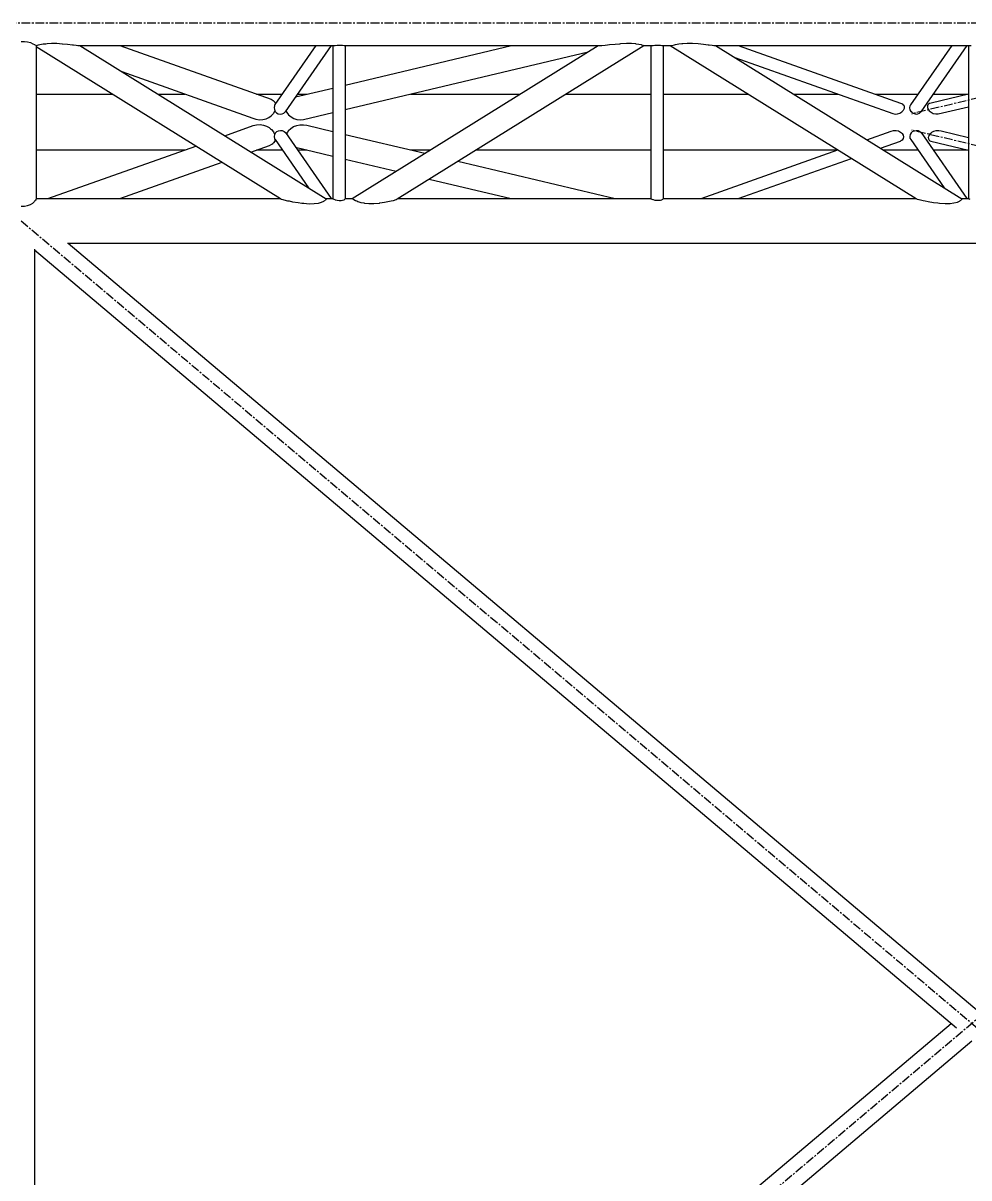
# Model space of a CAD drawing. Header units: millimetres. Extents: x 5143 to 30813, y 232 to 21408.
# Drawn here: x 25175 to 26035, y 4940 to 5990 of the extents above; entities that cross this region are included whole.
import ezdxf

# ---------------------------------------------------------------- set-up
doc = ezdxf.new("R2010")
doc.units = ezdxf.units.MM
doc.header["$LTSCALE"] = 0.25
doc.linetypes.add('CENTER', pattern=[50.8, 31.75, -6.35, 6.35, -6.35])
doc.linetypes.add('XKITLINE00', pattern=[0])

msp = doc.modelspace()

# ---------------------------------------------------------------- linework, layer by layer
at = {"color": 8, "linetype": 'CENTER'}
for p, q in [((26261.4, 5990.3), (24815.9, 5990.3)), ((26329.5, 5990.3), (25983.7, 5907.8)), ((26329.5, 5810.3), (25983.7, 5892.8)), ((26903.1, 5810.3), (25173.6, 4350.3)), ((25173.6, 5810.3), (26903.1, 4350.3))]:
    msp.add_line(p, q, dxfattribs=at)
at = {"color": 8, "linetype": 'XKITLINE00'}
for p, q in [((25173.6, 5973.5), (25176.6, 5973.6)), ((25176.6, 5973.6), (25179.5, 5973.2)), ((25179.5, 5973.2), (25182.1, 5972.5)), ((25182.1, 5972.5), (25184.2, 5971.5)), ((25184.2, 5971.5), (25184.3, 5971.5)), ((25184.3, 5971.5), (25185.9, 5970.7)), ((25185.9, 5970.7), (25186.2, 5970.4)), ((25186.2, 5970.4), (25186.9, 5970.1)), ((25186.9, 5970.1), (25187, 5970.1)), ((25187, 5970), (25188.5, 5970.3)), ((25187, 5970.1), (25187.2, 5969.1)), ((25187.2, 5969.1), (25187.3, 5969)), ((25187.3, 5969), (25187.3, 5830.1)), ((25187.3, 5968.9), (25409.5, 5830.6)), ((25188.5, 5970.3), (25189.5, 5970.4)), ((25189.5, 5970.4), (25190.7, 5970.8)), ((25190.7, 5970.8), (25193.6, 5971.3)), ((25193.6, 5971.3), (25196.2, 5971.5)), ((25196.2, 5971.5), (25197.2, 5971.7)), ((25197.2, 5971.7), (25201.3, 5972)), ((25201.3, 5972), (25206.1, 5971.9)), ((25206.1, 5971.9), (25210.9, 5971.5)), ((25210.9, 5971.5), (25211.1, 5971.5)), ((25211.1, 5971.5), (25215.9, 5971.1)), ((25215.9, 5971.1), (25220.3, 5970.6)), ((25220.3, 5970.6), (25221.2, 5970.4)), ((25221.2, 5970.4), (25223.7, 5970.2)), ((25223.7, 5970.2), (25225.8, 5969.9)), ((25225.3, 5970), (25459.3, 5970)), ((25225.5, 5970), (25225.7, 5970)), ((25225.8, 5969.9), (25226.1, 5969.9)), ((25226.1, 5969.9), (25226.7, 5970)), ((25226.9, 5970), (25451.1, 5830.4)), ((25263.3, 5970), (25401, 5921)), ((25441.7, 5970), (25404.4, 5916.2)), ((25455.6, 5970), (25413.7, 5909.6)), ((25457, 5970), (25457, 5830.6)), ((25457.5, 5970), (25458.1, 5969.9)), ((25457.9, 5970), (25458.4, 5969.9)), ((25458.1, 5969.9), (25458.9, 5969.9)), ((25458.4, 5969.9), (25459, 5969.9)), ((25458.9, 5969.9), (25459.3, 5970)), ((25459.3, 5970), (25460.9, 5970.1)), ((25460.9, 5970.1), (25462.7, 5970.2)), ((25462.7, 5970.2), (25464.5, 5970.2)), ((25464.5, 5970.2), (25466, 5970.1)), ((25466, 5970.1), (25467.3, 5970)), ((25467.3, 5970), (25467.6, 5969.9)), ((25467.4, 5970), (25701.7, 5970)), ((25467.5, 5969.9), (25467.7, 5969.9)), ((25467.6, 5969.9), (25468.1, 5969.9)), ((25467.7, 5969.9), (25467.9, 5970)), ((25468.1, 5969.9), (25468.3, 5970)), ((25468.4, 5933.9), (25619.6, 5970)), ((25468.4, 5970), (25468.4, 5830.4)), ((25474.7, 5830.6), (25698.5, 5970)), ((25515.6, 5830.3), (25739.8, 5970)), ((25699.4, 5970), (25701.1, 5969.9)), ((25700.4, 5970), (25701.3, 5969.9)), ((25701.1, 5969.9), (25701.3, 5969.9)), ((25701.3, 5969.9), (25704.6, 5970.3)), ((25704.6, 5970.3), (25706.8, 5970.4)), ((25706.8, 5970.4), (25708.8, 5970.7)), ((25708.8, 5970.7), (25713.8, 5971.2)), ((25713.8, 5971.2), (25718.1, 5971.5)), ((25718.1, 5971.5), (25718.9, 5971.6)), ((25718.9, 5971.6), (25724.1, 5971.9)), ((25724.1, 5971.9), (25728.6, 5971.9)), ((25728.6, 5971.9), (25732.3, 5971.6)), ((25732.3, 5971.6), (25732.6, 5971.5)), ((25732.6, 5971.5), (25735.4, 5971.2)), ((25735.4, 5971.2), (25737.5, 5970.7)), ((25737.5, 5970.7), (25737.9, 5970.4)), ((25737.9, 5970.4), (25739, 5970.2)), ((25739, 5970.2), (25739.6, 5969.9)), ((25739.5, 5970), (25748.4, 5970)), ((25739.6, 5969.9), (25739.8, 5970)), ((25746.1, 5970), (25746.1, 5830.6)), ((25746.5, 5970), (25747.2, 5969.9)), ((25746.9, 5970), (25747.5, 5969.9)), ((25747.2, 5969.9), (25748, 5969.9)), ((25747.5, 5969.9), (25748.1, 5969.9)), ((25748, 5969.9), (25748.4, 5970)), ((25748.4, 5970), (25750, 5970.1)), ((25750, 5970.1), (25751.8, 5970.2)), ((25751.8, 5970.2), (25753.6, 5970.2)), ((25753.6, 5970.2), (25755.1, 5970.2)), ((25755.1, 5970.2), (25756.4, 5970)), ((25756.4, 5970), (25756.7, 5969.9)), ((25756.5, 5970), (25765, 5970)), ((25756.6, 5969.9), (25756.8, 5969.9)), ((25756.7, 5969.9), (25757.2, 5969.9)), ((25756.8, 5969.9), (25757, 5970)), ((25757.2, 5969.9), (25757.5, 5970)), ((25757.5, 5970), (25757.5, 5830.4)), ((25763.7, 5970), (25987.6, 5830.6)), ((25763.9, 5970), (25764.9, 5969.9)), ((25764.8, 5970), (25765, 5970)), ((25764.9, 5969.9), (25765, 5970)), ((25765, 5970), (25766.6, 5970.3)), ((25766.6, 5970.3), (25767.7, 5970.5)), ((25767.7, 5970.5), (25768.8, 5970.8)), ((25768.8, 5970.8), (25771.7, 5971.4)), ((25771.7, 5971.4), (25774.4, 5971.6)), ((25774.4, 5971.6), (25775.3, 5971.8)), ((25775.3, 5971.8), (25779.4, 5972)), ((25779.4, 5972), (25784.1, 5972)), ((25784.1, 5972), (25789.2, 5971.6)), ((25789.2, 5971.6), (25794, 5971.2)), ((25794, 5971.2), (25798.4, 5970.6)), ((25798.4, 5970.6), (25799.4, 5970.5)), ((25799.4, 5970.5), (25801.9, 5970.2)), ((25801.9, 5970.2), (25804, 5969.9)), ((25803.6, 5970), (26037.4, 5970)), ((25804, 5969.9), (25804.2, 5969.9)), ((25804.2, 5969.9), (25805, 5970)), ((25805, 5970), (26029.2, 5830.4)), ((25825.8, 5970), (25973.4, 5917.5)), ((26019.9, 5970), (25982.5, 5916)), ((26033.7, 5970), (25991.9, 5909.6)), ((26035.2, 5970), (26035.2, 5830.6)), ((25468.4, 5911.6), (25689.2, 5964.2)), ((25822.6, 5959), (25966.3, 5907.9)), ((25265.2, 5946.1), (25384.3, 5903.7)), ((25187.3, 5925.7), (25256.7, 5925.7)), ((25298, 5925.7), (25322.6, 5925.7)), ((25387.8, 5925.7), (25411, 5925.7)), ((25423.1, 5923.2), (25457, 5931.2)), ((25424.8, 5925.7), (25433.7, 5925.7)), ((25527.6, 5925.7), (25627.4, 5925.7)), ((25668.7, 5925.7), (25746.1, 5925.7)), ((25757.5, 5925.7), (25834.9, 5925.7)), ((25876.2, 5925.7), (25916.4, 5925.7)), ((25950.4, 5925.7), (25989.2, 5925.7)), ((26001.3, 5917.8), (26035.2, 5925.9)), ((26003, 5925.7), (26034.3, 5925.7)), ((25401, 5921), (25402.8, 5919.8)), ((25402.8, 5919.8), (25403.1, 5919.5)), ((25403.1, 5919.5), (25404.2, 5918.3)), ((25403.9, 5915.1), (25403.8, 5913.6)), ((25404.1, 5915.5), (25403.9, 5915.1)), ((25404.4, 5916.2), (25404.1, 5915.5)), ((25404.2, 5918.3), (25404.8, 5916.8)), ((25973.4, 5917.5), (25975, 5916.7)), ((25975, 5916.7), (25975.1, 5916.6)), ((25975.1, 5916.6), (25976.2, 5915.5)), ((25976.2, 5915.5), (25976.7, 5914.1)), ((25982.5, 5916), (25981.8, 5914.6)), ((25998.4, 5916.4), (25997.7, 5915.1)), ((25997.7, 5915.1), (25997.8, 5913.6)), ((25998.4, 5916.4), (25998.7, 5916.7)), ((25998.7, 5916.7), (25999.6, 5917.3)), ((25999.6, 5917.3), (26001.3, 5917.8)), ((25396.3, 5903.2), (25398.9, 5904.3)), ((25398.9, 5904.3), (25401.1, 5905.9)), ((25402.9, 5907.8), (25401.1, 5906)), ((25401.1, 5906), (25401.1, 5905.9)), ((25404, 5909.8), (25402.9, 5907.8)), ((25403.8, 5913.6), (25403.8, 5913.4)), ((25403.8, 5913.4), (25403.9, 5911.7)), ((25403.9, 5911.7), (25404.3, 5910.7)), ((25404.2, 5910), (25404, 5909.8)), ((25404.3, 5910.5), (25404.2, 5910)), ((25404.3, 5910.7), (25404.4, 5910.3)), ((25404.4, 5910.3), (25404.6, 5909.9)), ((25404.6, 5909.9), (25404.7, 5909.8)), ((25404.7, 5909.8), (25405.8, 5908.7)), ((25405.8, 5908.7), (25407.4, 5907.8)), ((25407.4, 5907.8), (25409.2, 5907.5)), ((25409.2, 5907.5), (25410.9, 5907.7)), ((25410.9, 5907.7), (25412.5, 5908.4)), ((25412.5, 5908.4), (25413.7, 5909.6)), ((25414.2, 5910.4), (25414.7, 5909.8)), ((25414.7, 5909.8), (25415.2, 5908.8)), ((25415.2, 5908.8), (25416.9, 5906.8)), ((25416.9, 5906.8), (25418, 5906)), ((25418, 5906), (25419.1, 5905)), ((25419.1, 5905), (25421.6, 5903.6)), ((25430.5, 5902.5), (25457, 5908.9)), ((25966.3, 5907.9), (25968.5, 5907.5)), ((25968.5, 5907.5), (25970.7, 5907.7)), ((25970.7, 5907.7), (25972.8, 5908.3)), ((25972.8, 5908.3), (25974.5, 5909.4)), ((25974.8, 5909.8), (25974.5, 5909.4)), ((25975.8, 5910.9), (25974.8, 5909.8)), ((25976.6, 5912.5), (25975.8, 5910.9)), ((25976.7, 5914.1), (25976.6, 5913.4)), ((25976.6, 5913.4), (25976.6, 5912.5)), ((25981.8, 5914.6), (25981.6, 5913.4)), ((25981.6, 5913.4), (25981.6, 5913.1)), ((25981.6, 5913.1), (25981.9, 5911.4)), ((25981.9, 5911.4), (25982.8, 5909.9)), ((25982.8, 5909.9), (25982.9, 5909.8)), ((25982.9, 5909.8), (25984, 5908.7)), ((25984, 5908.7), (25985.6, 5907.9)), ((25985.6, 5907.9), (25987.4, 5907.5)), ((25987.4, 5907.5), (25989.1, 5907.7)), ((25989.1, 5907.7), (25990.7, 5908.4)), ((25990.7, 5908.4), (25991.9, 5909.6)), ((25997.8, 5913.6), (25997.9, 5913.4)), ((25997.9, 5913.4), (25998.3, 5912)), ((25998.3, 5912), (25999.5, 5910.4)), ((25999.5, 5910.4), (26000.3, 5909.8)), ((26000.3, 5909.8), (26001.1, 5909.1)), ((26001.1, 5909.1), (26003, 5908.1)), ((26003, 5908.1), (26005.3, 5907.6)), ((26005.3, 5907.6), (26007.5, 5907.6)), ((26007.5, 5907.6), (26035.2, 5914.2)), ((25358.9, 5887.8), (25384.7, 5897)), ((25384.3, 5903.7), (25387.2, 5902.8)), ((25384.7, 5897), (25387.7, 5897.7)), ((25387.2, 5902.8), (25390.3, 5902.4)), ((25387.7, 5897.7), (25390.9, 5897.9)), ((25390.3, 5902.4), (25393.4, 5902.5)), ((25390.9, 5897.9), (25394, 5897.5)), ((25393.4, 5902.5), (25396.3, 5903.2)), ((25394, 5897.5), (25396.8, 5896.6)), ((25396.8, 5896.6), (25399.3, 5895.2)), ((25399.3, 5895.2), (25400.4, 5894.2)), ((25400.4, 5894.2), (25401.4, 5893.5)), ((25416.9, 5892.6), (25418.8, 5894.3)), ((25419, 5894.5), (25418.8, 5894.3)), ((25419, 5894.5), (25421.4, 5896.1)), ((25421.4, 5896.1), (25424.2, 5897.2)), ((25421.6, 5903.6), (25424.4, 5902.7)), ((25424.2, 5897.2), (25427.2, 5897.8)), ((25424.4, 5902.7), (25427.4, 5902.4)), ((25427.2, 5897.8), (25430.4, 5897.8)), ((25427.4, 5902.4), (25430.5, 5902.5)), ((25430.4, 5897.8), (25433.5, 5897.4)), ((25433.5, 5897.4), (25457, 5891.8)), ((25401.4, 5893.5), (25403, 5891.5)), ((25403, 5891.5), (25403.4, 5890.4)), ((25403.4, 5890.4), (25404.1, 5889.3)), ((25404, 5888.8), (25403.8, 5887.1)), ((25403.8, 5887.1), (25403.8, 5886.9)), ((25403.8, 5886.9), (25404, 5885.4)), ((25404.2, 5889.2), (25404, 5888.8)), ((25404, 5885.4), (25404.1, 5885)), ((25404.1, 5889.3), (25404.1, 5889.1)), ((25404.1, 5885), (25404.5, 5884.3)), ((25404.8, 5890.3), (25404.2, 5889.2)), ((25404.3, 5883.7), (25404.2, 5883)), ((25404.5, 5884.3), (25404.3, 5883.7)), ((25404.5, 5884.3), (25434.8, 5840.5)), ((25404.8, 5890.3), (25404.9, 5890.5)), ((25404.9, 5890.5), (25406.1, 5891.6)), ((25406.1, 5891.6), (25407.6, 5892.4)), ((25407.6, 5892.4), (25409.4, 5892.7)), ((25409.4, 5892.7), (25411.1, 5892.5)), ((25411.1, 5892.5), (25412.7, 5891.8)), ((25412.7, 5891.8), (25413.9, 5890.7)), ((25413.9, 5890.7), (25455.6, 5830.6)), ((25415.4, 5890.5), (25414.8, 5889.4)), ((25416.9, 5892.6), (25415.4, 5890.5)), ((25415.4, 5890.5), (25415.4, 5890.5)), ((25468.4, 5889), (25540.8, 5871.8)), ((25942.7, 5884.2), (25964.8, 5892.1)), ((25964.8, 5892.1), (25967, 5892.7)), ((25967, 5892.7), (25969.3, 5892.7)), ((25969.3, 5892.7), (25971.5, 5892.2)), ((25971.5, 5892.2), (25973.4, 5891.2)), ((25973.3, 5883), (25974.3, 5883.7)), ((25973.4, 5891.2), (25974.2, 5890.5)), ((25974.2, 5890.5), (25974.8, 5889.9)), ((25974.3, 5883.7), (25974.8, 5883.9)), ((25974.8, 5889.9), (25975.8, 5888.3)), ((25975.8, 5885.2), (25974.8, 5883.9)), ((25975.8, 5888.3), (25976, 5886.9)), ((25976.1, 5886.7), (25975.8, 5885.2)), ((25976, 5886.9), (25976.1, 5886.7)), ((25982.1, 5888.9), (25981.8, 5887.2)), ((25981.8, 5887.2), (25981.8, 5886.9)), ((25981.8, 5886.9), (25981.9, 5885.7)), ((25981.9, 5885.7), (25982.6, 5884.3)), ((25983, 5890.3), (25982.1, 5888.9)), ((25982.6, 5884.3), (26013, 5840.5)), ((25983, 5890.3), (25983.1, 5890.5)), ((25983.1, 5890.5), (25984.2, 5891.6)), ((25984.2, 5891.6), (25985.8, 5892.4)), ((25985.8, 5892.4), (25987.6, 5892.7)), ((25987.6, 5892.7), (25989.3, 5892.5)), ((25989.3, 5892.5), (25990.9, 5891.8)), ((25990.9, 5891.8), (25992.1, 5890.7)), ((25992.1, 5890.7), (26033.7, 5830.6)), ((25998.8, 5886.9), (25998.5, 5886.3)), ((25998.5, 5886.3), (25998.6, 5884.9)), ((25998.6, 5884.9), (25999.5, 5883.7)), ((25999, 5887.9), (25998.8, 5886.9)), ((26000.1, 5889.5), (25999, 5887.9)), ((25999.5, 5883.7), (25999.5, 5883.6)), ((25999.5, 5883.6), (26000.8, 5882.9)), ((26000.1, 5889.5), (26001.2, 5890.4)), ((26001.7, 5890.9), (26001.2, 5890.4)), ((26001.7, 5890.9), (26003.6, 5892)), ((26003.6, 5892), (26005.8, 5892.6)), ((26005.8, 5892.6), (26008.1, 5892.7)), ((26008.1, 5892.7), (26010.3, 5892.2)), ((26010.3, 5892.2), (26035.2, 5886.3)), ((25187.3, 5874.9), (25322.5, 5874.9)), ((25198, 5830.6), (25332.6, 5878.4)), ((25382.6, 5873), (25399.5, 5879)), ((25387.8, 5874.9), (25411, 5874.9)), ((25399.5, 5879), (25401.6, 5880)), ((25401.6, 5880), (25402.6, 5880.8)), ((25402.6, 5880.8), (25403.1, 5881.3)), ((25404.2, 5883), (25403.1, 5881.3)), ((25423.2, 5877.3), (25457, 5869.3)), ((25424.8, 5874.9), (25433.4, 5874.9)), ((25527.9, 5874.9), (25545.8, 5874.9)), ((25587.1, 5874.9), (25746.1, 5874.9)), ((25757.5, 5874.9), (25916.4, 5874.9)), ((25791.9, 5830.6), (25916.4, 5874.9)), ((25955.1, 5876.6), (25973.3, 5883)), ((25957.8, 5874.9), (25989.2, 5874.9)), ((26000.8, 5882.9), (26035.2, 5874.7)), ((26003, 5874.9), (26034.3, 5874.9)), ((25263.3, 5830.6), (25356.3, 5863.7)), ((25468.4, 5866.5), (25514.7, 5855.5)), ((25570.7, 5864.7), (25713.8, 5830.6)), ((25825.8, 5830.6), (25928.8, 5867.2)), ((25544.6, 5848.4), (25619.3, 5830.6)), ((25173.6, 5823.8), (25176.6, 5823.7)), ((25176.6, 5823.7), (25179.5, 5824.2)), ((25179.5, 5824.2), (25182.1, 5825.2)), ((25182.1, 5825.2), (25184.2, 5826.6)), ((25184.2, 5826.6), (25184.3, 5826.6)), ((25184.3, 5826.6), (25185.9, 5828)), ((25186.2, 5828.5), (25185.9, 5828)), ((25186.9, 5829.2), (25186.2, 5828.5)), ((25187.1, 5829.8), (25186.9, 5829.2)), ((25187.3, 5830.1), (25187.1, 5829.8)), ((25187.3, 5830.6), (25409.4, 5830.6)), ((25409.5, 5830.6), (25409.6, 5830.5)), ((25409.6, 5830.5), (25410.2, 5830.2)), ((25410.2, 5830.2), (25411.7, 5829.8)), ((25411.7, 5829.8), (25412.4, 5829.6)), ((25412.4, 5829.6), (25415.8, 5828.7)), ((25415.8, 5828.7), (25417.5, 5828.5)), ((25417.5, 5828.5), (25420.3, 5827.8)), ((25420.3, 5827.8), (25425.4, 5827)), ((25425.4, 5827), (25428.9, 5826.6)), ((25428.9, 5826.6), (25430.6, 5826.4)), ((25430.6, 5826.4), (25435.7, 5826)), ((25435.7, 5826), (25440.2, 5826.1)), ((25440.2, 5826.1), (25443.6, 5826.6)), ((25443.6, 5826.6), (25443.9, 5826.6)), ((25443.9, 5826.6), (25446.9, 5827.3)), ((25446.9, 5827.3), (25448.9, 5828.2)), ((25449.1, 5828.5), (25448.9, 5828.2)), ((25449.1, 5828.5), (25450.4, 5829.1)), ((25450.8, 5829.8), (25450.4, 5829.1)), ((25450.7, 5830.6), (25457, 5830.6)), ((25450.8, 5829.8), (25451, 5829.9)), ((25451.1, 5830.4), (25451, 5829.9)), ((25457, 5830.6), (25457.1, 5830.5)), ((25457.1, 5830.5), (25457.3, 5830.4)), ((25457.3, 5830.4), (25458.1, 5830)), ((25458.1, 5830), (25458.9, 5829.8)), ((25458.9, 5829.8), (25459.3, 5829.6)), ((25459.3, 5829.6), (25460.9, 5829.2)), ((25460.9, 5829.2), (25462.7, 5829)), ((25462.7, 5829), (25464.5, 5829)), ((25464.5, 5829), (25466, 5829.2)), ((25466, 5829.2), (25467.3, 5829.6)), ((25467.3, 5829.6), (25467.6, 5829.8)), ((25467.6, 5829.8), (25468.1, 5830)), ((25468.4, 5830.4), (25468.1, 5830)), ((25468.4, 5830.6), (25474.7, 5830.6)), ((25474.7, 5830.6), (25475, 5830.5)), ((25475, 5830.5), (25475.1, 5830.3)), ((25475.1, 5830.3), (25476.1, 5829.8)), ((25476.1, 5829.8), (25477.6, 5828.9)), ((25476.1, 5829.8), (25476.1, 5829.8)), ((25477.6, 5828.9), (25478.9, 5828.5)), ((25478.9, 5828.5), (25479.7, 5828)), ((25479.7, 5828), (25482.4, 5827.2)), ((25482.4, 5827.2), (25485.3, 5826.7)), ((25485.3, 5826.7), (25485.9, 5826.5)), ((25485.9, 5826.5), (25489.9, 5826.1)), ((25489.9, 5826.1), (25494.4, 5826.2)), ((25494.4, 5826.2), (25499.4, 5826.6)), ((25499.4, 5826.6), (25499.8, 5826.7)), ((25499.8, 5826.7), (25504.2, 5827.3)), ((25504.2, 5827.3), (25508.6, 5828.2)), ((25508.6, 5828.2), (25510, 5828.5)), ((25510, 5828.5), (25512.2, 5829)), ((25512.2, 5829), (25514.6, 5829.8)), ((25514.6, 5829.8), (25514.7, 5829.9)), ((25514.7, 5829.9), (25515.6, 5830.3)), ((25515.9, 5830.6), (25746.1, 5830.6)), ((25746.1, 5830.6), (25746.2, 5830.5)), ((25746.2, 5830.5), (25746.4, 5830.4)), ((25746.4, 5830.4), (25747.2, 5830)), ((25747.2, 5830), (25748, 5829.8)), ((25748, 5829.8), (25748.4, 5829.7)), ((25748.4, 5829.7), (25750, 5829.3)), ((25750, 5829.3), (25751.8, 5829.1)), ((25751.8, 5829.1), (25753.6, 5829.1)), ((25753.6, 5829.1), (25755.1, 5829.3)), ((25755.1, 5829.3), (25756.4, 5829.6)), ((25756.4, 5829.6), (25756.7, 5829.8)), ((25756.7, 5829.8), (25757.2, 5830)), ((25757.5, 5830.4), (25757.2, 5830)), ((25757.5, 5830.6), (25987.6, 5830.6)), ((25987.6, 5830.6), (25987.7, 5830.5)), ((25987.7, 5830.5), (25988.3, 5830.2)), ((25988.3, 5830.2), (25989.9, 5829.8)), ((25989.9, 5829.8), (25990.4, 5829.7)), ((25990.4, 5829.7), (25993.9, 5828.8)), ((25993.9, 5828.8), (25995.6, 5828.5)), ((25995.6, 5828.5), (25998.3, 5827.9)), ((25998.3, 5827.9), (26003.4, 5827.1)), ((26003.4, 5827.1), (26007.1, 5826.7)), ((26007.1, 5826.7), (26008.6, 5826.5)), ((26008.6, 5826.5), (26013.8, 5826.1)), ((26013.8, 5826.1), (26018.3, 5826.2)), ((26018.3, 5826.2), (26021.9, 5826.7)), ((26021.9, 5826.7), (26025, 5827.4)), ((26025, 5827.4), (26027, 5828.3)), ((26027.3, 5828.5), (26027, 5828.3)), ((26027.3, 5828.5), (26028.5, 5829.1)), ((26028.9, 5829.8), (26028.5, 5829.1)), ((26028.9, 5830.6), (26035.2, 5830.6)), ((26028.9, 5829.8), (26029.1, 5829.9)), ((26029.2, 5830.4), (26029.1, 5829.9)), ((26035.2, 5830.6), (26035.3, 5830.6)), ((26035.3, 5830.6), (26035.5, 5830.4)), ((26035.5, 5830.4), (26036.3, 5830.1)), ((25215.9, 5790), (26261.3, 5790)), ((25216.5, 5790), (26044.8, 5090.8)), ((25185.8, 5784.5), (25185.8, 4374.8)), ((25185.8, 5784), (26024.1, 5076.3)), ((25185.8, 4376.5), (26019.4, 5080.3)), ((25215.7, 4369.9), (26038.3, 5064.3))]:
    msp.add_line(p, q, dxfattribs=at)
for centre in [(25983.7, 5907.8), (25983.7, 5892.8)]:
    msp.add_circle(centre, 0.05, dxfattribs=at)

doc.saveas('drawing.dxf')
